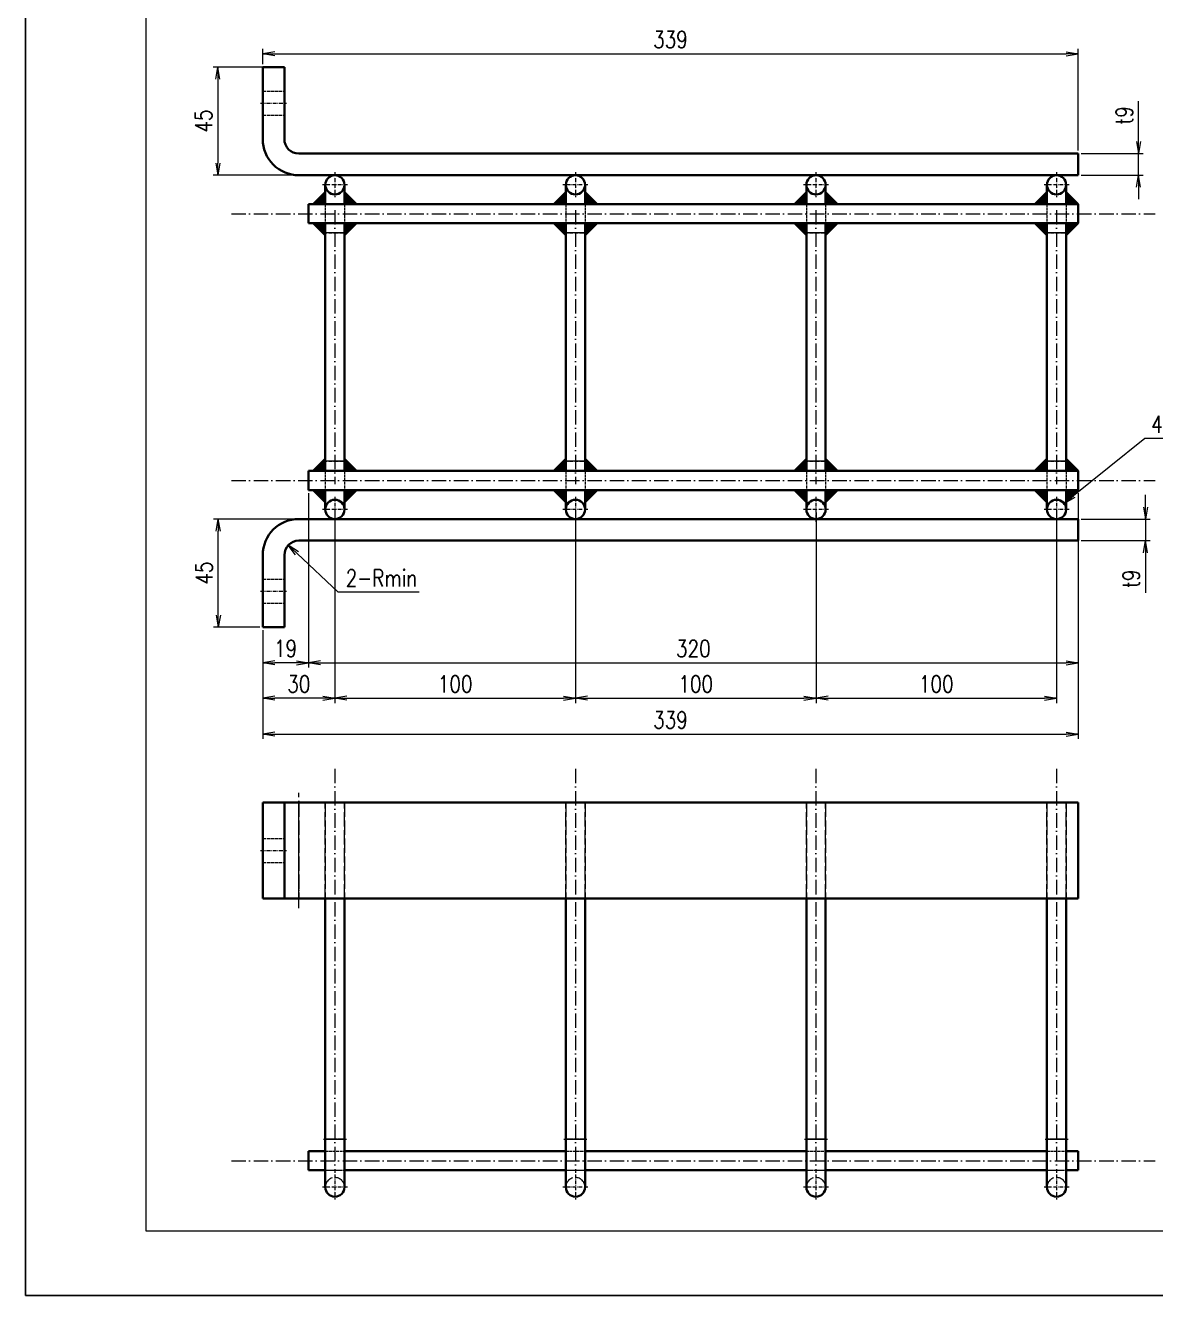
# Model space of a CAD drawing. Header units: millimetres. Extents: x 1333 to 70140, y -42879 to -5704.
# Drawn here: x 68173 to 68643, y -26173 to -25645 of the extents above; entities that cross this region are included whole.
import ezdxf

# ---------------------------------------------------------------- set-up
doc = ezdxf.new("R2010")
doc.units = ezdxf.units.MM
doc.header["$LTSCALE"] = 0.5
for name, pattern in [('AM_ISO08W050x2', [9, 6, -0.75, 1.5, -0.75]), ('DASHDOT', [18.5, 12, -3, 0.5, -3]), ('DASHED', [15, 12, -3])]:
    doc.linetypes.add(name, pattern=pattern)
for name, color, linetype, lineweight in [('CENTER', 2, 'AM_ISO08W050x2', 15), ('DRAWING', 7, 'Continuous', 35), ('图框', 7, 'Continuous', 18), ('标注线', 3, 'Continuous', 18), ('粗实线', 7, 'Continuous', 35)]:
    doc.layers.add(name, color=color, linetype=linetype, lineweight=lineweight)
doc.layers.add('打印', color=7, linetype='Continuous', lineweight=15, plot=False)
doc.layers.add('打印-禁用', color=7, linetype='Continuous', lineweight=15, plot=False)
doc.styles.add('DIM', font='romans.shx', dxfattribs={"width": 0.8, "bigfont": 'bigfont.shx'})
doc.dimstyles.new('DEH 1-2$0', dxfattribs={"dimscale": 2, "dimtxt": 3.5, "dimasz": 2.5, "dimexe": 1, "dimexo": 0.625, "dimgap": 1.2, "dimtad": 1, "dimdsep": 46, "dimtxsty": 'DIM', "dimblk": 'OPEN', "dimcen": 0, "dimclrd": 8, "dimclre": 8, "dimclrt": 2, "dimazin": 2, "dimtfac": 0.5, "dimtmove": 0, "dimatfit": 3, "dimldrblk": 'OPEN', "dimfxl": 0, "dimtolj": 2, "dimlwd": 13, "dimlwe": 13, "dimarcsym": 0})
doc.dimstyles.new('DEH 1-2$3', dxfattribs={"dimscale": 2, "dimtxt": 3.5, "dimasz": 2.5, "dimexe": 1, "dimexo": 0.625, "dimgap": 1.2, "dimtad": 1, "dimtoh": 1, "dimdsep": 46, "dimtxsty": 'DIM', "dimblk": 'OPEN', "dimcen": 0, "dimclrd": 8, "dimclre": 8, "dimclrt": 2, "dimazin": 2, "dimtfac": 0.5, "dimtofl": 0, "dimtmove": 0, "dimatfit": 3, "dimldrblk": 'OPEN', "dimfxl": 0, "dimtolj": 2, "dimlwd": 18, "dimlwe": 18, "dimarcsym": 0})
doc.dimstyles.new('DEH 1-2$4', dxfattribs={"dimscale": 2, "dimtxt": 3.5, "dimasz": 2.5, "dimexe": 1, "dimexo": 0.625, "dimgap": 1.2, "dimtad": 1, "dimtoh": 1, "dimdsep": 46, "dimtxsty": 'DIM', "dimblk": 'OPEN', "dimcen": 0, "dimclrd": 8, "dimclre": 8, "dimclrt": 2, "dimazin": 2, "dimtfac": 0.5, "dimtofl": 0, "dimtmove": 0, "dimatfit": 3, "dimldrblk": 'OPEN', "dimfxl": 0, "dimtolj": 2, "dimlwd": 18, "dimlwe": 18, "dimarcsym": 0})

# ---------------------------------------------------------------- blocks, each defined once
blk = doc.blocks.new('GZDEH零件A3图框V01版')
at = {"layer": '图框', "linetype": 'Continuous'}
for p, q in [((2882.49, -1554.46), (2882.49, -1832.96)), ((2882.49, -1832.96), (3272.49, -1832.96))]:
    blk.add_line(p, q, dxfattribs=at)
at = {"layer": '打印-禁用', "linetype": 'Continuous'}
for p, q in [((2857.49, -1549.46), (2857.49, -1846.46)), ((2857.49, -1846.46), (3277.49, -1846.46))]:
    blk.add_line(p, q, dxfattribs=at)
blk = doc.blocks.new('DEH A3')
at = {"layer": '图框'}
blk.add_blockref('GZDEH零件A3图框V01版', (-2857.49, 1846.46), dxfattribs=at)
blk = doc.blocks.new('_Open')
at = {"color": 0, "linetype": 'ByBlock', "lineweight": -2}
for p, q in [((-1, 0.17), (0, 0)), ((-1, -0.17), (0, 0)), ((0, 0), (-1, 0))]:
    blk.add_line(p, q, dxfattribs=at)
blk = doc.blocks.new('*D50')
at = {"layer": 'Defpoints', "color": 0, "transparency": 16777216}
for p in [(68252.93, -25850.41), (68289.75, -25850.41), (68271.41, -25895.41)]:
    blk.add_point(p, dxfattribs=at)
at = {"layer": '标注线', "color": 8, "lineweight": 13, "transparency": 16777216}
for p, q in [((68288.5, -25850.41), (68250.93, -25850.41)), ((68252.93, -25890.41), (68252.93, -25855.41)), ((68270.16, -25895.41), (68250.93, -25895.41))]:
    blk.add_line(p, q, dxfattribs=at)
at = {"layer": '标注线', "color": 8, "lineweight": 13, "transparency": 16777216, "xscale": 5, "yscale": 5, "zscale": 5}
for p, rotation in [((68252.93, -25850.41), 90), ((68252.93, -25895.41), 270)]:
    blk.add_blockref('_Open', p, dxfattribs=dict(at, rotation=rotation))
at = {"layer": '标注线', "color": 2, "transparency": 16777216, "insert": (68247.03, -25872.91), "char_height": 7, "attachment_point": 5, "rotation": 90, "style": 'DIM'}
blk.add_mtext('\\A2;45', dxfattribs=at)
blk = doc.blocks.new('*D51')
at = {"layer": 'Defpoints', "color": 0, "transparency": 16777216}
for p in [(68280.41, -25662.41), (68252.73, -25707.41), (68290.19, -25707.41)]:
    blk.add_point(p, dxfattribs=at)
at = {"layer": '标注线', "color": 8, "lineweight": 13, "transparency": 16777216}
for p, q in [((68279.16, -25662.41), (68250.73, -25662.41)), ((68252.73, -25667.41), (68252.73, -25702.41)), ((68288.94, -25707.41), (68250.73, -25707.41))]:
    blk.add_line(p, q, dxfattribs=at)
at = {"layer": '标注线', "color": 8, "lineweight": 13, "transparency": 16777216, "xscale": 5, "yscale": 5, "zscale": 5}
for p, rotation in [((68252.73, -25662.41), 90), ((68252.73, -25707.41), 270)]:
    blk.add_blockref('_Open', p, dxfattribs=dict(at, rotation=rotation))
at = {"layer": '标注线', "color": 2, "transparency": 16777216, "insert": (68246.83, -25684.91), "char_height": 7, "attachment_point": 5, "rotation": 90, "style": 'DIM'}
blk.add_mtext('\\A2;45', dxfattribs=at)
blk = doc.blocks.new('*D52')
at = {"layer": 'Defpoints', "color": 0, "transparency": 16777216}
for p in [(68610.41, -25656.88), (68271.41, -25662.41), (68610.41, -25698.41)]:
    blk.add_point(p, dxfattribs=at)
at = {"layer": '标注线', "color": 8, "lineweight": 13, "transparency": 16777216}
for p, q in [((68271.41, -25661.16), (68271.41, -25654.88)), ((68276.41, -25656.88), (68605.41, -25656.88)), ((68610.41, -25697.16), (68610.41, -25654.88))]:
    blk.add_line(p, q, dxfattribs=at)
at = {"layer": '标注线', "color": 8, "lineweight": 13, "transparency": 16777216, "xscale": 5, "yscale": 5, "zscale": 5, "rotation": 180}
blk.add_blockref('_Open', (68271.41, -25656.88), dxfattribs=at)
at = {"layer": '标注线', "color": 8, "lineweight": 13, "transparency": 16777216, "xscale": 5, "yscale": 5, "zscale": 5}
blk.add_blockref('_Open', (68610.41, -25656.88), dxfattribs=at)
at = {"layer": '标注线', "color": 2, "transparency": 16777216, "insert": (68440.91, -25650.98), "char_height": 7, "attachment_point": 5, "style": 'DIM'}
blk.add_mtext('\\A2;339', dxfattribs=at)
blk = doc.blocks.new('*D53')
at = {"layer": 'Defpoints', "color": 0, "transparency": 16777216}
for p in [(68610.41, -25698.41), (68635.48, -25698.41), (68610.41, -25707.41)]:
    blk.add_point(p, dxfattribs=at)
at = {"layer": '标注线', "color": 8, "lineweight": 13, "transparency": 16777216}
for p, q in [((68635.48, -25693.41), (68635.48, -25676.67)), ((68611.66, -25698.41), (68637.48, -25698.41)), ((68635.48, -25707.41), (68635.48, -25698.41)), ((68611.66, -25707.41), (68637.48, -25707.41)), ((68635.48, -25712.41), (68635.48, -25717.41))]:
    blk.add_line(p, q, dxfattribs=at)
at = {"layer": '标注线', "color": 8, "lineweight": 13, "transparency": 16777216, "xscale": 5, "yscale": 5, "zscale": 5}
for p, rotation in [((68635.48, -25698.41), 270), ((68635.48, -25707.41), 90)]:
    blk.add_blockref('_Open', p, dxfattribs=dict(at, rotation=rotation))
at = {"layer": '标注线', "color": 2, "transparency": 16777216, "insert": (68629.58, -25682.54), "char_height": 7, "attachment_point": 5, "rotation": 90, "style": 'DIM'}
blk.add_mtext('\\A2;{\\Fromans,bigfont|c134;t}9', dxfattribs=at)
blk = doc.blocks.new('*D54')
at = {"layer": 'Defpoints', "color": 0, "transparency": 16777216}
for p in [(68610.41, -25850.41), (68610.41, -25859.41), (68638.34, -25859.41)]:
    blk.add_point(p, dxfattribs=at)
at = {"layer": '标注线', "color": 8, "lineweight": 13, "transparency": 16777216}
for p, q in [((68638.34, -25845.41), (68638.34, -25840.41)), ((68611.66, -25850.41), (68640.34, -25850.41)), ((68638.34, -25850.41), (68638.34, -25859.41)), ((68611.66, -25859.41), (68640.34, -25859.41)), ((68638.34, -25864.41), (68638.34, -25881.14))]:
    blk.add_line(p, q, dxfattribs=at)
at = {"layer": '标注线', "color": 8, "lineweight": 13, "transparency": 16777216, "xscale": 5, "yscale": 5, "zscale": 5}
for p, rotation in [((68638.34, -25850.41), 270), ((68638.34, -25859.41), 90)]:
    blk.add_blockref('_Open', p, dxfattribs=dict(at, rotation=rotation))
at = {"layer": '标注线', "color": 2, "transparency": 16777216, "insert": (68632.44, -25875.27), "char_height": 7, "attachment_point": 5, "rotation": 90, "style": 'DIM'}
blk.add_mtext('\\A2;{\\Fromans,bigfont|c134;t}9', dxfattribs=at)
blk = doc.blocks.new('*D55')
at = {"layer": 'Defpoints', "color": 0, "transparency": 16777216}
for p in [(68610.41, -25859.41), (68271.41, -25895.41), (68610.41, -25939.9)]:
    blk.add_point(p, dxfattribs=at)
at = {"layer": '标注线', "color": 8, "lineweight": 13, "transparency": 16777216}
for p, q in [((68610.41, -25860.66), (68610.41, -25941.9)), ((68271.41, -25896.66), (68271.41, -25941.9)), ((68276.41, -25939.9), (68605.41, -25939.9))]:
    blk.add_line(p, q, dxfattribs=at)
at = {"layer": '标注线', "color": 8, "lineweight": 13, "transparency": 16777216, "xscale": 5, "yscale": 5, "zscale": 5, "rotation": 180}
blk.add_blockref('_Open', (68271.41, -25939.9), dxfattribs=at)
at = {"layer": '标注线', "color": 8, "lineweight": 13, "transparency": 16777216, "xscale": 5, "yscale": 5, "zscale": 5}
blk.add_blockref('_Open', (68610.41, -25939.9), dxfattribs=at)
at = {"layer": '标注线', "color": 2, "transparency": 16777216, "insert": (68440.91, -25934), "char_height": 7, "attachment_point": 5, "style": 'DIM'}
blk.add_mtext('\\A2;339', dxfattribs=at)
blk = doc.blocks.new('*D56')
at = {"layer": 'Defpoints', "color": 0, "transparency": 16777216}
for p in [(68282.04, -25861.29), (68286.41, -25865.41)]:
    blk.add_point(p, dxfattribs=at)
at = {"layer": '标注线', "color": 8, "lineweight": 18, "transparency": 16777216}
for p, q in [((68302.78, -25880.86), (68285.68, -25864.72)), ((68336.38, -25880.86), (68302.78, -25880.86))]:
    blk.add_line(p, q, dxfattribs=at)
at = {"layer": '标注线', "color": 8, "lineweight": 18, "transparency": 16777216, "xscale": 5, "yscale": 5, "zscale": 5, "rotation": 136.6609026276837}
blk.add_blockref('_Open', (68282.04, -25861.29), dxfattribs=at)
at = {"layer": '标注线', "color": 2, "transparency": 16777216, "insert": (68320.78, -25874.96), "char_height": 7, "attachment_point": 5, "style": 'DIM'}
blk.add_mtext('\\A2;{\\Fromans,bigfont|c134;2-Rmin}', dxfattribs=at)
blk = doc.blocks.new('*D57')
at = {"layer": 'Defpoints', "color": 0, "transparency": 16777216}
for p in [(68290.41, -25838.41), (68271.41, -25895.41), (68271.41, -25910.18)]:
    blk.add_point(p, dxfattribs=at)
at = {"layer": '标注线', "color": 8, "lineweight": 13, "transparency": 16777216}
for p, q in [((68290.41, -25839.66), (68290.41, -25912.18)), ((68271.41, -25896.66), (68271.41, -25912.18)), ((68285.41, -25910.18), (68276.41, -25910.18))]:
    blk.add_line(p, q, dxfattribs=at)
at = {"layer": '标注线', "color": 8, "lineweight": 13, "transparency": 16777216, "xscale": 5, "yscale": 5, "zscale": 5, "rotation": 180}
blk.add_blockref('_Open', (68271.41, -25910.18), dxfattribs=at)
at = {"layer": '标注线', "color": 8, "lineweight": 13, "transparency": 16777216, "xscale": 5, "yscale": 5, "zscale": 5}
blk.add_blockref('_Open', (68290.41, -25910.18), dxfattribs=at)
at = {"layer": '标注线', "color": 2, "transparency": 16777216, "insert": (68280.91, -25904.28), "char_height": 7, "attachment_point": 5, "style": 'DIM'}
blk.add_mtext('\\A2;19', dxfattribs=at)
blk = doc.blocks.new('*D58')
at = {"layer": 'Defpoints', "color": 0, "transparency": 16777216}
for p in [(68290.41, -25838.41), (68610.41, -25838.41), (68610.41, -25910.18)]:
    blk.add_point(p, dxfattribs=at)
at = {"layer": '标注线', "color": 8, "lineweight": 13, "transparency": 16777216}
for p, q in [((68290.41, -25839.66), (68290.41, -25912.18)), ((68610.41, -25839.66), (68610.41, -25912.18)), ((68295.41, -25910.18), (68605.41, -25910.18))]:
    blk.add_line(p, q, dxfattribs=at)
at = {"layer": '标注线', "color": 8, "lineweight": 13, "transparency": 16777216, "xscale": 5, "yscale": 5, "zscale": 5, "rotation": 180}
blk.add_blockref('_Open', (68290.41, -25910.18), dxfattribs=at)
at = {"layer": '标注线', "color": 8, "lineweight": 13, "transparency": 16777216, "xscale": 5, "yscale": 5, "zscale": 5}
blk.add_blockref('_Open', (68610.41, -25910.18), dxfattribs=at)
at = {"layer": '标注线', "color": 2, "transparency": 16777216, "insert": (68450.41, -25904.28), "char_height": 7, "attachment_point": 5, "style": 'DIM'}
blk.add_mtext('\\A2;320', dxfattribs=at)
blk = doc.blocks.new('*D59')
at = {"layer": 'Defpoints', "color": 0, "transparency": 16777216}
for p in [(68301.41, -25846.41), (68271.41, -25895.41), (68271.41, -25924.94)]:
    blk.add_point(p, dxfattribs=at)
at = {"layer": '标注线', "color": 8, "lineweight": 13, "transparency": 16777216}
for p, q in [((68301.41, -25847.66), (68301.41, -25926.94)), ((68271.41, -25896.66), (68271.41, -25926.94)), ((68296.41, -25924.94), (68276.41, -25924.94))]:
    blk.add_line(p, q, dxfattribs=at)
at = {"layer": '标注线', "color": 8, "lineweight": 13, "transparency": 16777216, "xscale": 5, "yscale": 5, "zscale": 5, "rotation": 180}
blk.add_blockref('_Open', (68271.41, -25924.94), dxfattribs=at)
at = {"layer": '标注线', "color": 8, "lineweight": 13, "transparency": 16777216, "xscale": 5, "yscale": 5, "zscale": 5}
blk.add_blockref('_Open', (68301.41, -25924.94), dxfattribs=at)
at = {"layer": '标注线', "color": 2, "transparency": 16777216, "insert": (68286.41, -25919.04), "char_height": 7, "attachment_point": 5, "style": 'DIM'}
blk.add_mtext('\\A2;30', dxfattribs=at)
blk = doc.blocks.new('*D60')
at = {"layer": 'Defpoints', "color": 0, "transparency": 16777216}
for p in [(68301.41, -25846.41), (68401.41, -25846.41), (68401.41, -25924.94)]:
    blk.add_point(p, dxfattribs=at)
at = {"layer": '标注线', "color": 8, "lineweight": 13, "transparency": 16777216}
for p, q in [((68301.41, -25847.66), (68301.41, -25926.94)), ((68401.41, -25847.66), (68401.41, -25926.94)), ((68306.41, -25924.94), (68396.41, -25924.94))]:
    blk.add_line(p, q, dxfattribs=at)
at = {"layer": '标注线', "color": 8, "lineweight": 13, "transparency": 16777216, "xscale": 5, "yscale": 5, "zscale": 5, "rotation": 180}
blk.add_blockref('_Open', (68301.41, -25924.94), dxfattribs=at)
at = {"layer": '标注线', "color": 8, "lineweight": 13, "transparency": 16777216, "xscale": 5, "yscale": 5, "zscale": 5}
blk.add_blockref('_Open', (68401.41, -25924.94), dxfattribs=at)
at = {"layer": '标注线', "color": 2, "transparency": 16777216, "insert": (68351.41, -25919.04), "char_height": 7, "attachment_point": 5, "style": 'DIM'}
blk.add_mtext('\\A2;100', dxfattribs=at)
blk = doc.blocks.new('*D61')
at = {"layer": 'Defpoints', "color": 0, "transparency": 16777216}
for p in [(68401.41, -25846.41), (68501.41, -25846.41), (68501.41, -25924.94)]:
    blk.add_point(p, dxfattribs=at)
at = {"layer": '标注线', "color": 8, "lineweight": 13, "transparency": 16777216}
for p, q in [((68401.41, -25847.66), (68401.41, -25926.94)), ((68501.41, -25847.66), (68501.41, -25926.94)), ((68406.41, -25924.94), (68496.41, -25924.94))]:
    blk.add_line(p, q, dxfattribs=at)
at = {"layer": '标注线', "color": 8, "lineweight": 13, "transparency": 16777216, "xscale": 5, "yscale": 5, "zscale": 5, "rotation": 180}
blk.add_blockref('_Open', (68401.41, -25924.94), dxfattribs=at)
at = {"layer": '标注线', "color": 8, "lineweight": 13, "transparency": 16777216, "xscale": 5, "yscale": 5, "zscale": 5}
blk.add_blockref('_Open', (68501.41, -25924.94), dxfattribs=at)
at = {"layer": '标注线', "color": 2, "transparency": 16777216, "insert": (68451.41, -25919.04), "char_height": 7, "attachment_point": 5, "style": 'DIM'}
blk.add_mtext('\\A2;100', dxfattribs=at)
blk = doc.blocks.new('*D62')
at = {"layer": 'Defpoints', "color": 0, "transparency": 16777216}
for p in [(68501.41, -25846.41), (68601.41, -25846.41), (68601.41, -25924.94)]:
    blk.add_point(p, dxfattribs=at)
at = {"layer": '标注线', "color": 8, "lineweight": 13, "transparency": 16777216}
for p, q in [((68501.41, -25847.66), (68501.41, -25926.94)), ((68601.41, -25847.66), (68601.41, -25926.94)), ((68506.41, -25924.94), (68596.41, -25924.94))]:
    blk.add_line(p, q, dxfattribs=at)
at = {"layer": '标注线', "color": 8, "lineweight": 13, "transparency": 16777216, "xscale": 5, "yscale": 5, "zscale": 5, "rotation": 180}
blk.add_blockref('_Open', (68501.41, -25924.94), dxfattribs=at)
at = {"layer": '标注线', "color": 8, "lineweight": 13, "transparency": 16777216, "xscale": 5, "yscale": 5, "zscale": 5}
blk.add_blockref('_Open', (68601.41, -25924.94), dxfattribs=at)
at = {"layer": '标注线', "color": 2, "transparency": 16777216, "insert": (68551.41, -25919.04), "char_height": 7, "attachment_point": 5, "style": 'DIM'}
blk.add_mtext('\\A2;100', dxfattribs=at)
blk = doc.blocks.new('*D64')
at = {"layer": 'Defpoints', "color": 0, "transparency": 16777216}
for p in [(68604.53, -25843.91), (68598.29, -25848.91)]:
    blk.add_point(p, dxfattribs=at)
at = {"layer": '标注线', "color": 8, "lineweight": 18, "transparency": 16777216}
for p, q in [((68638.13, -25816.95), (68608.43, -25840.78)), ((68661.6, -25816.95), (68638.13, -25816.95))]:
    blk.add_line(p, q, dxfattribs=at)
at = {"layer": '标注线', "color": 8, "lineweight": 18, "transparency": 16777216, "xscale": 5, "yscale": 5, "zscale": 5, "rotation": 218.7324375759942}
blk.add_blockref('_Open', (68604.53, -25843.91), dxfattribs=at)
at = {"layer": '标注线', "color": 2, "transparency": 16777216, "insert": (68651.06, -25811.05), "char_height": 7, "attachment_point": 5, "style": 'DIM'}
blk.add_mtext('\\A2;4-%%c8', dxfattribs=at)
blk = doc.blocks.new('WELDING_5')
at = {"layer": '粗实线'}
blk.add_hatch(color=256, dxfattribs=at).paths.add_polyline_path([(0, 5), (0, 0), (5, 0)])
for q in [(0, 5), (5, 0)]:
    blk.add_line((0, 0), q, dxfattribs=at)
blk.add_lwpolyline([(0, 5), (5, 0)], dxfattribs=at)

msp = doc.modelspace()

# ---------------------------------------------------------------- linework, layer by layer
at = {"color": 7, "lineweight": 35}
for p, q in [((68271.406, -25662.408), (68271.406, -25692.408)), ((68280.406, -25662.408), (68280.406, -25692.408)), ((68286.406, -25698.408), (68610.406, -25698.408)), ((68610.406, -25707.408), (68286.406, -25707.408)), ((68610.406, -25719.408), (68290.406, -25719.408)), ((68290.406, -25727.408), (68610.406, -25727.408)), ((68297.406, -25826.408), (68297.406, -25731.408)), ((68305.406, -25731.408), (68305.406, -25826.408)), ((68397.406, -25826.408), (68397.406, -25731.408)), ((68405.406, -25731.408), (68405.406, -25826.408)), ((68497.406, -25826.408), (68497.406, -25731.408)), ((68505.406, -25731.408), (68505.406, -25826.408)), ((68597.406, -25826.408), (68597.406, -25731.408)), ((68605.406, -25731.408), (68605.406, -25826.408)), ((68610.406, -25830.408), (68290.406, -25830.408)), ((68290.406, -25838.408), (68610.406, -25838.408)), ((68610.406, -25850.408), (68286.406, -25850.408)), ((68286.406, -25859.408), (68610.406, -25859.408)), ((68271.406, -25865.408), (68271.406, -25895.408)), ((68280.406, -25865.408), (68280.406, -25895.408)), ((68271.406, -26008.283), (68271.406, -25968.283)), ((68280.406, -26008.283), (68280.406, -25968.283)), ((68286.406, -25968.283), (68610.406, -25968.283)), ((68610.406, -26008.283), (68610.406, -25968.283)), ((68286.406, -26008.283), (68610.406, -26008.283)), ((68297.406, -26108.283), (68297.406, -26008.283)), ((68297.406, -26008.283), (68297.406, -26108.283)), ((68305.406, -26108.283), (68305.406, -26008.283)), ((68397.406, -26108.283), (68397.406, -26008.283)), ((68397.406, -26008.283), (68397.406, -26108.283)), ((68405.406, -26108.283), (68405.406, -26008.283)), ((68497.406, -26108.283), (68497.406, -26008.283)), ((68497.406, -26008.283), (68497.406, -26108.283)), ((68505.406, -26108.283), (68505.406, -26008.283)), ((68597.406, -26108.283), (68597.406, -26008.283)), ((68597.406, -26008.283), (68597.406, -26108.283)), ((68605.406, -26108.283), (68605.406, -26008.283)), ((68297.406, -26128.283), (68297.406, -26108.283)), ((68305.406, -26128.283), (68305.406, -26108.283)), ((68397.406, -26128.283), (68397.406, -26108.283)), ((68405.406, -26128.283), (68405.406, -26108.283)), ((68497.406, -26128.283), (68497.406, -26108.283)), ((68505.406, -26128.283), (68505.406, -26108.283)), ((68597.406, -26128.283), (68597.406, -26108.283)), ((68605.406, -26128.283), (68605.406, -26108.283)), ((68305.406, -26113.283), (68397.406, -26113.283)), ((68305.406, -26113.283), (68397.406, -26113.283)), ((68405.406, -26113.283), (68497.406, -26113.283)), ((68405.406, -26113.283), (68497.406, -26113.283)), ((68505.406, -26113.283), (68597.406, -26113.283)), ((68505.406, -26113.283), (68597.406, -26113.283)), ((68305.406, -26121.283), (68397.406, -26121.283)), ((68405.406, -26121.283), (68497.406, -26121.283)), ((68505.406, -26121.283), (68597.406, -26121.283))]:
    msp.add_line(p, q, dxfattribs=at)
at = {"color": 7, "lineweight": 35, "ltscale": 0.225}
for p, q in [((68280.406, -25662.408), (68271.406, -25662.408)), ((68610.406, -25707.408), (68610.406, -25698.408)), ((68610.406, -25859.408), (68610.406, -25850.408)), ((68280.406, -25895.408), (68271.406, -25895.408)), ((68280.406, -25968.283), (68271.406, -25968.283)), ((68271.406, -26008.283), (68280.406, -26008.283))]:
    msp.add_line(p, q, dxfattribs=at)
at = {"color": 1, "linetype": 'DASHED', "lineweight": 13, "ltscale": 0.225}
for p, q in [((68271.406, -25672.408), (68280.406, -25672.408)), ((68271.406, -25682.408), (68280.406, -25682.408)), ((68271.406, -25875.408), (68280.406, -25875.408)), ((68271.406, -25885.408), (68280.406, -25885.408)), ((68271.406, -25983.283), (68280.406, -25983.283)), ((68271.406, -25983.283), (68280.406, -25983.283)), ((68271.406, -25993.283), (68280.406, -25993.283)), ((68271.406, -25993.283), (68280.406, -25993.283))]:
    msp.add_line(p, q, dxfattribs=at)
at = {"color": 7, "lineweight": 35, "ltscale": 0.199997}
msp.add_line((68297.406, -25711.408), (68297.406, -25719.408), dxfattribs=at)
at = {"color": 1, "linetype": 'DASHED', "lineweight": 13, "ltscale": 6.10352e-05}
for p, q in [((68305.406, -25711.408), (68305.406, -25711.41)), ((68405.406, -25711.408), (68405.406, -25711.41)), ((68305.406, -25846.406), (68305.406, -25846.408)), ((68505.406, -25846.405), (68505.406, -25846.408))]:
    msp.add_line(p, q, dxfattribs=at)
at = {"color": 7, "lineweight": 35, "ltscale": 0.199936}
msp.add_line((68305.406, -25711.41), (68305.406, -25719.408), dxfattribs=at)
at = {"color": 7, "lineweight": 35, "ltscale": 0.199998}
for p, q in [((68397.406, -25711.408), (68397.406, -25719.408)), ((68497.406, -25711.408), (68497.406, -25719.408))]:
    msp.add_line(p, q, dxfattribs=at)
at = {"color": 7, "lineweight": 35, "ltscale": 0.199937}
for p, q in [((68405.406, -25711.41), (68405.406, -25719.408)), ((68505.406, -25711.41), (68505.406, -25719.408))]:
    msp.add_line(p, q, dxfattribs=at)
at = {"color": 1, "linetype": 'DASHED', "lineweight": 13, "ltscale": 6.2561e-05}
for p, q in [((68505.406, -25711.408), (68505.406, -25711.41)), ((68605.406, -25711.408), (68605.406, -25711.41))]:
    msp.add_line(p, q, dxfattribs=at)
at = {"color": 7, "lineweight": 35, "ltscale": 0.2}
for p, q in [((68597.406, -25711.408), (68597.406, -25719.408)), ((68290.406, -25727.408), (68290.406, -25719.408)), ((68610.406, -25719.408), (68610.406, -25727.408)), ((68290.406, -25838.408), (68290.406, -25830.408)), ((68610.406, -25830.408), (68610.406, -25838.408)), ((68397.406, -25838.408), (68397.406, -25846.408)), ((68597.406, -25838.408), (68597.406, -25846.408))]:
    msp.add_line(p, q, dxfattribs=at)
at = {"color": 7, "lineweight": 35, "ltscale": 0.199939}
msp.add_line((68605.406, -25711.41), (68605.406, -25719.408), dxfattribs=at)
at = {"color": 1, "linetype": 'DASHED', "lineweight": 13, "ltscale": 0.2}
for p, q in [((68297.406, -25719.408), (68297.406, -25727.408)), ((68305.406, -25719.408), (68305.406, -25727.408)), ((68497.406, -25719.408), (68497.406, -25727.408)), ((68505.406, -25719.408), (68505.406, -25727.408)), ((68597.406, -25719.408), (68597.406, -25727.408)), ((68605.406, -25719.408), (68605.406, -25727.408)), ((68297.406, -25830.408), (68297.406, -25838.408)), ((68305.406, -25830.408), (68305.406, -25838.408)), ((68397.406, -25830.408), (68397.406, -25838.408)), ((68405.406, -25830.408), (68405.406, -25838.408)), ((68297.406, -25968.283), (68305.406, -25968.283)), ((68397.406, -25968.283), (68405.406, -25968.283)), ((68497.406, -25968.283), (68505.406, -25968.283)), ((68597.406, -25968.283), (68605.406, -25968.283)), ((68297.406, -26113.283), (68305.406, -26113.283)), ((68297.406, -26113.283), (68305.406, -26113.283)), ((68297.406, -26113.283), (68297.406, -26121.283)), ((68397.406, -26113.283), (68405.406, -26113.283)), ((68397.406, -26113.283), (68405.406, -26113.283)), ((68397.406, -26113.283), (68397.406, -26121.283)), ((68497.406, -26113.283), (68505.406, -26113.283)), ((68497.406, -26113.283), (68505.406, -26113.283)), ((68497.406, -26113.283), (68497.406, -26121.283)), ((68597.406, -26113.283), (68597.406, -26121.283)), ((68597.406, -26113.283), (68605.406, -26113.283)), ((68597.406, -26113.283), (68605.406, -26113.283)), ((68297.406, -26121.283), (68305.406, -26121.283)), ((68397.406, -26121.283), (68405.406, -26121.283)), ((68497.406, -26121.283), (68505.406, -26121.283)), ((68597.406, -26121.283), (68605.406, -26121.283))]:
    msp.add_line(p, q, dxfattribs=at)
at = {"color": 1, "linetype": 'DASHED', "lineweight": 13, "ltscale": 0.199998}
for p, q in [((68397.406, -25719.408), (68397.406, -25727.408)), ((68405.406, -25719.408), (68405.406, -25727.408))]:
    msp.add_line(p, q, dxfattribs=at)
at = {"color": 7, "lineweight": 35, "ltscale": 0.100003}
for p, q in [((68297.406, -25727.408), (68297.406, -25731.408)), ((68397.406, -25727.408), (68397.406, -25731.408)), ((68597.406, -25826.408), (68597.406, -25830.408)), ((68605.406, -25826.408), (68605.406, -25830.408))]:
    msp.add_line(p, q, dxfattribs=at)
at = {"color": 7, "lineweight": 35, "ltscale": 0.1}
for p, q in [((68297.406, -25727.408), (68297.406, -25731.408)), ((68305.406, -25727.408), (68305.406, -25731.408)), ((68397.406, -25727.408), (68397.406, -25731.408)), ((68405.406, -25727.408), (68405.406, -25731.408)), ((68497.406, -25727.408), (68497.406, -25731.408)), ((68505.406, -25727.408), (68505.406, -25731.408)), ((68597.406, -25727.408), (68597.406, -25731.408)), ((68605.406, -25727.408), (68605.406, -25731.408)), ((68297.406, -25826.408), (68297.406, -25830.408)), ((68305.406, -25826.408), (68305.406, -25830.408)), ((68397.406, -25826.408), (68397.406, -25830.408)), ((68397.406, -25826.408), (68397.406, -25830.408)), ((68405.406, -25826.408), (68405.406, -25830.408)), ((68405.406, -25826.408), (68405.406, -25830.408)), ((68497.406, -25826.408), (68497.406, -25830.408)), ((68505.406, -25826.408), (68505.406, -25830.408)), ((68597.406, -25826.408), (68597.406, -25830.408)), ((68605.406, -25826.408), (68605.406, -25830.408)), ((68290.406, -26117.283), (68290.406, -26113.283)), ((68610.406, -26113.283), (68610.406, -26117.283)), ((68290.406, -26121.283), (68290.406, -26117.283)), ((68610.406, -26117.283), (68610.406, -26121.283))]:
    msp.add_line(p, q, dxfattribs=at)
at = {"color": 7, "lineweight": 35, "ltscale": 0.100002}
for p, q in [((68305.406, -25727.408), (68305.406, -25731.408)), ((68405.406, -25727.408), (68405.406, -25731.408))]:
    msp.add_line(p, q, dxfattribs=at)
at = {"color": 7, "lineweight": 35, "ltscale": 0.099998}
for p, q in [((68597.406, -25727.408), (68597.406, -25731.408)), ((68605.406, -25727.408), (68605.406, -25731.408))]:
    msp.add_line(p, q, dxfattribs=at)
at = {"color": 1, "linetype": 'DASHED', "lineweight": 13, "ltscale": 0.1}
for p, q in [((68301.406, -25731.408), (68297.406, -25731.408)), ((68301.406, -25731.408), (68297.406, -25731.408)), ((68305.406, -25731.408), (68301.406, -25731.408)), ((68305.406, -25731.408), (68301.406, -25731.408)), ((68401.406, -25731.408), (68397.406, -25731.408)), ((68401.406, -25731.408), (68397.406, -25731.408)), ((68405.406, -25731.408), (68401.406, -25731.408)), ((68405.406, -25731.408), (68401.406, -25731.408)), ((68501.406, -25731.408), (68497.406, -25731.408)), ((68505.406, -25731.408), (68501.406, -25731.408)), ((68601.406, -25731.408), (68597.406, -25731.408)), ((68601.406, -25731.408), (68597.406, -25731.408)), ((68605.406, -25731.408), (68601.406, -25731.408)), ((68605.406, -25731.408), (68601.406, -25731.408)), ((68301.406, -25826.408), (68297.406, -25826.408)), ((68301.406, -25826.408), (68297.406, -25826.408)), ((68305.406, -25826.408), (68301.406, -25826.408)), ((68305.406, -25826.408), (68301.406, -25826.408)), ((68401.406, -25826.408), (68397.406, -25826.408)), ((68401.406, -25826.408), (68397.406, -25826.408)), ((68405.406, -25826.408), (68401.406, -25826.408)), ((68405.406, -25826.408), (68401.406, -25826.408)), ((68501.406, -25826.408), (68497.406, -25826.408)), ((68505.406, -25826.408), (68501.406, -25826.408)), ((68601.406, -25826.408), (68597.406, -25826.408)), ((68601.406, -25826.408), (68597.406, -25826.408)), ((68605.406, -25826.408), (68601.406, -25826.408)), ((68605.406, -25826.408), (68601.406, -25826.408)), ((68301.406, -26108.283), (68297.406, -26108.283)), ((68301.406, -26108.283), (68297.406, -26108.283)), ((68297.406, -26108.283), (68301.406, -26108.283)), ((68305.406, -26108.283), (68301.406, -26108.283)), ((68305.406, -26108.283), (68301.406, -26108.283)), ((68301.406, -26108.283), (68305.406, -26108.283)), ((68401.406, -26108.283), (68397.406, -26108.283)), ((68401.406, -26108.283), (68397.406, -26108.283)), ((68397.406, -26108.283), (68401.406, -26108.283)), ((68405.406, -26108.283), (68401.406, -26108.283)), ((68405.406, -26108.283), (68401.406, -26108.283)), ((68401.406, -26108.283), (68405.406, -26108.283)), ((68501.406, -26108.283), (68497.406, -26108.283)), ((68501.406, -26108.283), (68497.406, -26108.283)), ((68497.406, -26108.283), (68501.406, -26108.283)), ((68505.406, -26108.283), (68501.406, -26108.283)), ((68505.406, -26108.283), (68501.406, -26108.283)), ((68501.406, -26108.283), (68505.406, -26108.283)), ((68601.406, -26108.283), (68597.406, -26108.283)), ((68601.406, -26108.283), (68597.406, -26108.283)), ((68597.406, -26108.283), (68601.406, -26108.283)), ((68605.406, -26108.283), (68601.406, -26108.283)), ((68605.406, -26108.283), (68601.406, -26108.283)), ((68601.406, -26108.283), (68605.406, -26108.283))]:
    msp.add_line(p, q, dxfattribs=at)
at = {"color": 7, "lineweight": 13, "ltscale": 0.1}
for p, q in [((68301.406, -25731.408), (68297.406, -25731.408)), ((68301.406, -25731.408), (68297.406, -25731.408)), ((68305.406, -25731.408), (68301.406, -25731.408)), ((68305.406, -25731.408), (68301.406, -25731.408)), ((68401.406, -25731.408), (68397.406, -25731.408)), ((68401.406, -25731.408), (68397.406, -25731.408)), ((68405.406, -25731.408), (68401.406, -25731.408)), ((68405.406, -25731.408), (68401.406, -25731.408)), ((68501.406, -25731.408), (68497.406, -25731.408)), ((68505.406, -25731.408), (68501.406, -25731.408)), ((68601.406, -25731.408), (68597.406, -25731.408)), ((68601.406, -25731.408), (68597.406, -25731.408)), ((68605.406, -25731.408), (68601.406, -25731.408)), ((68605.406, -25731.408), (68601.406, -25731.408)), ((68301.406, -25826.408), (68297.406, -25826.408)), ((68301.406, -25826.408), (68297.406, -25826.408)), ((68305.406, -25826.408), (68301.406, -25826.408)), ((68305.406, -25826.408), (68301.406, -25826.408)), ((68401.406, -25826.408), (68397.406, -25826.408)), ((68401.406, -25826.408), (68397.406, -25826.408)), ((68405.406, -25826.408), (68401.406, -25826.408)), ((68405.406, -25826.408), (68401.406, -25826.408)), ((68501.406, -25826.408), (68497.406, -25826.408)), ((68505.406, -25826.408), (68501.406, -25826.408)), ((68601.406, -25826.408), (68597.406, -25826.408)), ((68601.406, -25826.408), (68597.406, -25826.408)), ((68605.406, -25826.408), (68601.406, -25826.408)), ((68605.406, -25826.408), (68601.406, -25826.408)), ((68297.406, -26108.283), (68301.406, -26108.283)), ((68301.406, -26108.283), (68305.406, -26108.283)), ((68397.406, -26108.283), (68401.406, -26108.283)), ((68401.406, -26108.283), (68405.406, -26108.283)), ((68497.406, -26108.283), (68501.406, -26108.283)), ((68501.406, -26108.283), (68505.406, -26108.283)), ((68597.406, -26108.283), (68601.406, -26108.283)), ((68601.406, -26108.283), (68605.406, -26108.283))]:
    msp.add_line(p, q, dxfattribs=at)
at = {"color": 7, "lineweight": 35, "ltscale": 0.099997}
for p, q in [((68297.406, -25826.408), (68297.406, -25830.408)), ((68305.406, -25826.408), (68305.406, -25830.408))]:
    msp.add_line(p, q, dxfattribs=at)
at = {"color": 1, "linetype": 'DASHED', "lineweight": 13, "ltscale": 0.199997}
for p, q in [((68497.406, -25830.408), (68497.406, -25838.408)), ((68505.406, -25830.408), (68505.406, -25838.408)), ((68597.406, -25830.408), (68597.406, -25838.408)), ((68605.406, -25830.408), (68605.406, -25838.408))]:
    msp.add_line(p, q, dxfattribs=at)
at = {"color": 7, "lineweight": 35, "ltscale": 0.200003}
for p, q in [((68297.406, -25838.408), (68297.406, -25846.408)), ((68497.406, -25838.408), (68497.406, -25846.408))]:
    msp.add_line(p, q, dxfattribs=at)
at = {"color": 7, "lineweight": 35, "ltscale": 0.199942}
for p, q in [((68305.406, -25838.408), (68305.406, -25846.406)), ((68405.406, -25838.408), (68405.406, -25846.406)), ((68505.406, -25838.408), (68505.406, -25846.405)), ((68605.406, -25838.408), (68605.406, -25846.405))]:
    msp.add_line(p, q, dxfattribs=at)
at = {"color": 1, "linetype": 'DASHED', "lineweight": 13, "ltscale": 5.79834e-05}
for p, q in [((68405.406, -25846.406), (68405.406, -25846.408)), ((68605.406, -25846.405), (68605.406, -25846.408))]:
    msp.add_line(p, q, dxfattribs=at)
at = {"color": 7, "lineweight": 35, "ltscale": 0.15}
for p, q in [((68286.406, -25968.283), (68280.406, -25968.283)), ((68286.406, -26008.283), (68280.406, -26008.283))]:
    msp.add_line(p, q, dxfattribs=at)
at = {"color": 7, "lineweight": 13}
msp.add_line((68286.406, -26008.283), (68286.406, -25968.283), dxfattribs=at)
at = {"color": 1, "linetype": 'DASHED', "lineweight": 13}
for p, q in [((68286.406, -25968.283), (68286.406, -26008.283)), ((68286.406, -25968.283), (68286.406, -26008.283)), ((68286.406, -26008.283), (68286.406, -25968.283)), ((68297.406, -26008.283), (68297.406, -25968.283)), ((68297.406, -25968.283), (68297.406, -26008.283)), ((68305.406, -25968.283), (68305.406, -26108.283)), ((68305.406, -26008.283), (68305.406, -25968.283)), ((68397.406, -26008.283), (68397.406, -25968.283)), ((68397.406, -25968.283), (68397.406, -26008.283)), ((68405.406, -25968.283), (68405.406, -26108.283)), ((68405.406, -26008.283), (68405.406, -25968.283)), ((68497.406, -26008.283), (68497.406, -25968.283)), ((68497.406, -25968.283), (68497.406, -26008.283)), ((68505.406, -25968.283), (68505.406, -26108.283)), ((68505.406, -26008.283), (68505.406, -25968.283)), ((68597.406, -26008.283), (68597.406, -25968.283)), ((68597.406, -25968.283), (68597.406, -26008.283)), ((68605.406, -25968.283), (68605.406, -26108.283)), ((68605.406, -26008.283), (68605.406, -25968.283)), ((68305.406, -26108.283), (68305.406, -26128.283)), ((68405.406, -26108.283), (68405.406, -26128.283)), ((68505.406, -26108.283), (68505.406, -26128.283)), ((68605.406, -26108.283), (68605.406, -26128.283)), ((68290.406, -26121.283), (68610.406, -26121.283))]:
    msp.add_line(p, q, dxfattribs=at)
at = {"color": 7, "lineweight": 35, "ltscale": 0.125}
for p, q in [((68297.406, -26108.283), (68297.406, -26113.283)), ((68397.406, -26108.283), (68397.406, -26113.283)), ((68497.406, -26108.283), (68497.406, -26113.283)), ((68597.406, -26108.283), (68597.406, -26113.283))]:
    msp.add_line(p, q, dxfattribs=at)
at = {"color": 7, "lineweight": 35, "ltscale": 0.175006}
for p, q in [((68290.406, -26113.283), (68297.406, -26113.283)), ((68290.406, -26113.283), (68297.406, -26113.283)), ((68290.406, -26121.283), (68297.406, -26121.283)), ((68597.406, -26121.283), (68597.406, -26128.283))]:
    msp.add_line(p, q, dxfattribs=at)
at = {"color": 7, "lineweight": 35, "ltscale": 0.124994}
for p, q in [((68605.406, -26113.283), (68610.406, -26113.283)), ((68605.406, -26113.283), (68610.406, -26113.283)), ((68605.406, -26121.283), (68610.406, -26121.283))]:
    msp.add_line(p, q, dxfattribs=at)
at = {"color": 7, "lineweight": 35, "ltscale": 0.175}
for p, q in [((68297.406, -26121.283), (68297.406, -26128.283)), ((68397.406, -26121.283), (68397.406, -26128.283)), ((68497.406, -26121.283), (68497.406, -26128.283))]:
    msp.add_line(p, q, dxfattribs=at)
at = {"color": 7, "lineweight": 35}
for centre in [(68301.406, -25711.408), (68401.406, -25711.408), (68501.406, -25711.408), (68601.406, -25711.408), (68301.406, -25846.408), (68401.406, -25846.408), (68501.406, -25846.408), (68601.406, -25846.408)]:
    msp.add_circle(centre, 4, dxfattribs=at)
for centre, radius, start, end in [((68286.406, -25692.408), 15, 179.99998, 269.99999), ((68286.406, -25692.408), 6, 179.99998, 269.99999), ((68286.406, -25865.408), 15, 89.99999, 179.99998), ((68286.406, -25865.408), 6, 89.99999, 179.99998), ((68301.406, -26128.283), 4, 179.99999, 359.99999), ((68401.406, -26128.283), 4, 179.99999, 359.99999), ((68501.406, -26128.283), 4, 179.99999, 359.99999), ((68601.406, -26128.283), 4, 179.99999, 359.99999)]:
    msp.add_arc(centre, radius, start, end, dxfattribs=at)
at = {"color": 1, "linetype": 'DASHED', "lineweight": 13}
for centre in [(68301.406, -26128.283), (68401.406, -26128.283), (68501.406, -26128.283), (68601.406, -26128.283)]:
    msp.add_arc(centre, 4, 359.99999, 179.99999, dxfattribs=at)
at = {"layer": 'CENTER', "color": 2, "linetype": 'DASHDOT', "lineweight": 13, "ltscale": 0.269998}
msp.add_line((68270.506, -25677.408), (68281.306, -25677.408), dxfattribs=at)
at = {"layer": 'CENTER', "color": 2, "linetype": 'DASHDOT', "lineweight": 13, "ltscale": 0.260001}
for p, q in [((68301.406, -25706.208), (68301.406, -25716.608)), ((68401.406, -25706.208), (68401.406, -25716.608)), ((68501.406, -25706.208), (68501.406, -25716.608)), ((68601.406, -25706.208), (68601.406, -25716.608)), ((68306.606, -25711.408), (68296.206, -25711.408)), ((68406.606, -25711.408), (68396.206, -25711.408)), ((68506.606, -25711.408), (68496.206, -25711.408)), ((68606.606, -25711.408), (68596.206, -25711.408)), ((68301.406, -25841.208), (68301.406, -25851.608)), ((68501.406, -25841.208), (68501.406, -25851.608)), ((68601.406, -25841.208), (68601.406, -25851.608))]:
    msp.add_line(p, q, dxfattribs=at)
at = {"layer": 'CENTER', "color": 2, "linetype": 'DASHDOT', "lineweight": 13}
for p, q in [((68301.406, -25721.908), (68301.406, -25835.908)), ((68401.406, -25721.908), (68401.406, -25835.908)), ((68501.406, -25721.908), (68501.406, -25835.908)), ((68601.406, -25721.908), (68601.406, -25835.908)), ((68258.406, -25723.408), (68642.406, -25723.408)), ((68258.406, -25834.408), (68642.406, -25834.408)), ((68301.406, -25954.283), (68301.406, -26122.284)), ((68401.406, -25954.283), (68401.406, -26122.284)), ((68501.406, -25954.283), (68501.406, -26122.284)), ((68601.406, -25954.283), (68601.406, -26122.284)), ((68286.406, -26012.284), (68286.406, -25964.283)), ((68258.406, -26117.283), (68642.406, -26117.283))]:
    msp.add_line(p, q, dxfattribs=at)
at = {"layer": 'CENTER', "color": 2, "linetype": 'DASHDOT', "lineweight": 13, "ltscale": 0.239999}
for p, q in [((68296.606, -25731.408), (68306.206, -25731.408)), ((68296.606, -25731.408), (68306.206, -25731.408)), ((68396.606, -25731.408), (68406.206, -25731.408)), ((68396.606, -25731.408), (68406.206, -25731.408)), ((68496.606, -25731.408), (68506.206, -25731.408)), ((68596.606, -25731.408), (68606.206, -25731.408)), ((68596.606, -25731.408), (68606.206, -25731.408))]:
    msp.add_line(p, q, dxfattribs=at)
at = {"layer": 'CENTER', "color": 2, "linetype": 'DASHDOT', "lineweight": 13, "ltscale": 0.240002}
for p, q in [((68296.606, -25826.408), (68306.206, -25826.408)), ((68296.606, -25826.408), (68306.206, -25826.408)), ((68396.606, -25826.408), (68406.206, -25826.408)), ((68396.606, -25826.408), (68406.206, -25826.408)), ((68496.606, -25826.408), (68506.206, -25826.408)), ((68596.606, -25826.408), (68606.206, -25826.408)), ((68596.606, -25826.408), (68606.206, -25826.408)), ((68296.606, -26108.283), (68306.206, -26108.283)), ((68396.606, -26108.283), (68406.206, -26108.283)), ((68496.606, -26108.283), (68506.206, -26108.283)), ((68596.606, -26108.283), (68606.206, -26108.283))]:
    msp.add_line(p, q, dxfattribs=at)
at = {"layer": 'CENTER', "color": 2, "linetype": 'DASHDOT', "lineweight": 13, "ltscale": 0.259998}
for p, q in [((68401.406, -25841.208), (68401.406, -25851.608)), ((68306.606, -25846.408), (68296.206, -25846.408)), ((68406.606, -25846.408), (68396.206, -25846.408)), ((68506.606, -25846.408), (68496.206, -25846.408)), ((68606.606, -25846.408), (68596.206, -25846.408)), ((68601.406, -26123.083), (68601.406, -26133.483)), ((68306.606, -26128.283), (68296.206, -26128.283)), ((68406.606, -26128.283), (68396.206, -26128.283)), ((68506.606, -26128.283), (68496.206, -26128.283)), ((68606.606, -26128.283), (68596.206, -26128.283))]:
    msp.add_line(p, q, dxfattribs=at)
at = {"layer": 'CENTER', "color": 2, "linetype": 'DASHDOT', "lineweight": 13, "ltscale": 0.270001}
msp.add_line((68270.506, -25880.408), (68281.306, -25880.408), dxfattribs=at)
at = {"layer": 'CENTER', "color": 2, "linetype": 'DASHDOT', "lineweight": 13, "ltscale": 0.270004}
msp.add_line((68270.506, -25988.283), (68281.306, -25988.283), dxfattribs=at)
at = {"layer": 'CENTER', "color": 2, "linetype": 'DASHDOT', "lineweight": 13, "ltscale": 0.260004}
for p, q in [((68301.406, -26123.083), (68301.406, -26133.483)), ((68401.406, -26123.083), (68401.406, -26133.483)), ((68501.406, -26123.083), (68501.406, -26133.483))]:
    msp.add_line(p, q, dxfattribs=at)
at = {"layer": '打印'}
msp.add_lwpolyline([(68172.748, -25579.398), (69012.748, -25579.398), (69012.748, -26173.398), (68172.748, -26173.398)], close=True, dxfattribs=at)

# ---------------------------------------------------------------- block references
at = {"layer": 'DRAWING'}
for p, rotation in [((68297.406, -25719.408), 89.99999251530662), ((68305.406, -25719.408), 3.443442538104569e-06), ((68397.406, -25719.408), 89.99999251530662), ((68405.406, -25719.408), 3.443442538104569e-06), ((68497.406, -25719.408), 89.99999251530662), ((68505.406, -25719.408), 3.443442538104569e-06), ((68597.406, -25719.408), 89.99999251530662), ((68605.406, -25719.408), 3.443442538104569e-06), ((68297.406, -25727.408), 180.0000034436509), ((68305.406, -25727.408), 270.0000164976749), ((68397.406, -25727.408), 180.0000034436509), ((68405.406, -25727.408), 270.0000164976749), ((68497.406, -25727.408), 180.0000034436509), ((68505.406, -25727.408), 270.0000164976749), ((68597.406, -25727.408), 180.0000034436509), ((68605.406, -25727.408), 270.0000164976749), ((68297.406, -25830.408), 90.00003347101186), ((68305.406, -25830.408), 359.9999925153066), ((68397.406, -25830.408), 90.00003347101186), ((68405.406, -25830.408), 359.9999925153066), ((68497.406, -25830.408), 90.00003347101186), ((68505.406, -25830.408), 359.9999925153066), ((68597.406, -25830.408), 90.00003347101186), ((68605.406, -25830.408), 359.9999925153066), ((68297.406, -25838.408), 179.9999925153066), ((68305.406, -25838.408), 269.9999925153066), ((68397.406, -25838.408), 179.9999925153066), ((68405.406, -25838.408), 269.9999925153066), ((68497.406, -25838.408), 179.9999925153066), ((68505.406, -25838.408), 269.9999925153066), ((68597.406, -25838.408), 179.9999925153066), ((68605.406, -25838.408), 269.9999925153066)]:
    msp.add_blockref('WELDING_5', p, dxfattribs=dict(at, rotation=rotation))
at = {"layer": '图框', "xscale": 2.000000000000017, "yscale": 2.000000000000017, "zscale": 2.000000000000017, "rotation": 359.9999925153066}
msp.add_blockref('DEH A3', (68172.748, -26173.398), dxfattribs=at)

# ---------------------------------------------------------------- dimensions: what is measured, and where the dimension line sits
at = {"layer": '标注线'}
for base, p1, p2, angle, picture, middle in [((68610.406, -25656.883), (68271.406, -25662.408), (68610.406, -25698.408), 359.99999, '*D52', (68440.906, -25650.983)), ((68252.733, -25707.408), (68280.406, -25662.408), (68290.19, -25707.408), 89.99999, '*D51', (68246.833, -25684.908)), ((68610.406, -25910.18), (68290.406, -25838.408), (68610.406, -25838.408), 359.99999, '*D58', (68450.406, -25904.28)), ((68271.406, -25924.943), (68301.406, -25846.408), (68271.406, -25895.408), 359.99999, '*D59', (68286.406, -25919.043)), ((68401.406, -25924.943), (68301.406, -25846.408), (68401.406, -25846.408), 359.99999, '*D60', (68351.406, -25919.043)), ((68501.406, -25924.943), (68401.406, -25846.408), (68501.406, -25846.408), 359.99999, '*D61', (68451.406, -25919.043)), ((68601.406, -25924.943), (68501.406, -25846.408), (68601.406, -25846.408), 359.99999, '*D62', (68551.406, -25919.043)), ((68252.931, -25850.408), (68271.406, -25895.408), (68289.754, -25850.408), 89.99999, '*D50', (68247.031, -25872.908))]:
    dim = msp.add_linear_dim(base=base, p1=p1, p2=p2, angle=angle, dimstyle='DEH 1-2$0', dxfattribs=at)
    dim.commit()
    dim.dimension.update_dxf_attribs({"geometry": picture, "text_midpoint": middle})
for base, p1, p2, picture, middle in [((68635.481, -25698.408), (68610.406, -25707.408), (68610.406, -25698.408), '*D53', (68629.581, -25682.541)), ((68638.34, -25859.408), (68610.406, -25850.408), (68610.406, -25859.408), '*D54', (68632.44, -25875.275))]:
    dim = msp.add_linear_dim(base=base, p1=p1, p2=p2, angle=89.99999, text='{\\Fromans,bigfont|c134;t}<>', dimstyle='DEH 1-2$0', dxfattribs=at)
    dim.commit()
    dim.dimension.update_dxf_attribs({"geometry": picture, "text_midpoint": middle})
dim = msp.add_diameter_dim_2p(p1=(68598.286, -25848.911), p2=(68604.527, -25843.905), dimstyle='DEH 1-2$3', override={"dimpost": '4-%%c<>'}, dxfattribs=at)
dim.commit()
dim.dimension.update_dxf_attribs({"geometry": '*D64', "text_midpoint": (68651.065, -25816.951), "dimtype": 163})
for base, p1, p2, picture, middle in [((68271.406, -25910.179), (68290.406, -25838.408), (68271.406, -25895.408), '*D57', (68280.906, -25910.179)), ((68610.406, -25939.903), (68271.406, -25895.408), (68610.406, -25859.408), '*D55', (68440.906, -25939.903))]:
    dim = msp.add_linear_dim(base=base, p1=p1, p2=p2, angle=359.99999, dimstyle='DEH 1-2$0', dxfattribs=at)
    dim.commit()
    dim.dimension.update_dxf_attribs({"geometry": picture, "text_midpoint": middle, "dimtype": 160})
dim = msp.add_radius_dim(center=(68286.406, -25865.408), mpoint=(68282.042, -25861.29), text='{\\Fromans,bigfont|c134;2-Rmin}', dimstyle='DEH 1-2$4', override={"dimtmove": 1}, dxfattribs=at)
dim.commit()
dim.dimension.update_dxf_attribs({"geometry": '*D56', "text_midpoint": (68302.78, -25880.859), "dimtype": 164})

doc.saveas('drawing.dxf')
